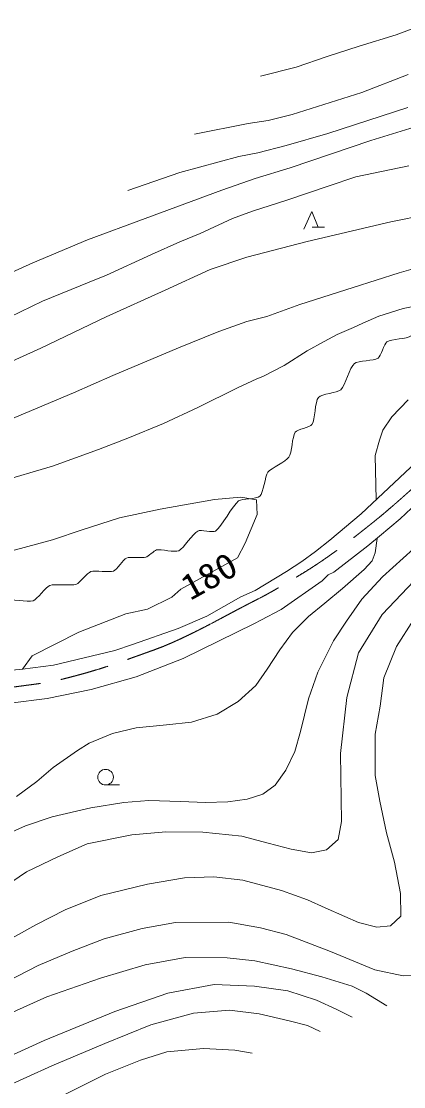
# Model space of a CAD drawing. Units: millimetres, scale not verified. Extents: x 40000 to 680000, y 20000 to 380000.
# Drawn here: x 135374 to 162830, y 244362 to 320766 of the extents above; entities that cross this region are included whole.
import ezdxf
from ezdxf.enums import TextEntityAlignment as Align

# ---------------------------------------------------------------- set-up
doc = ezdxf.new("R2010")
doc.units = ezdxf.units.MM
doc.header["$LTSCALE"] = 1000
doc.linetypes.add('CHAIN', pattern=[18.5, 12, -1.5, 3.5, -1.5])
doc.layers.add('M-BMK', color=2, linetype='CHAIN', lineweight=13)
doc.layers.add('M-WORK', color=1, linetype='Continuous', lineweight=13)
doc.styles.add('ＭＳ ゴシック', font='')
doc.styles.get('ＭＳ ゴシック').set_extended_font_data('MS Gothic')

msp = doc.modelspace()

# ---------------------------------------------------------------- linework, layer by layer
at = {"layer": 'M-BMK'}
msp.add_open_spline([(76712, 300291), (77636, 299662), (77868, 299504), (78609, 299001), (79351, 298498), (79778, 298231), (80511, 297715), (81690, 296885), (82320, 296378), (83479, 295520), (84266, 294937), (84722, 294629), (85492, 294025), (86603, 293154), (87160, 292585), (88273, 291716), (89708, 290596), (90538, 290000), (92038, 288967), (93200, 288166), (93859, 287728), (95065, 286997), (96063, 286391), (96646, 286091), (97671, 285530), (98951, 284829), (99675, 284450), (100964, 283765), (102040, 283193), (102645, 282876), (103724, 282308), (104800, 281741), (105391, 281400), (106481, 280859), (108427, 279893), (109547, 279413), (111519, 278499), (113443, 277607), (114514, 277092), (116454, 276232), (117911, 275585), (118713, 275185), (120209, 274631), (121539, 274139), (122318, 273950), (123697, 273616), (124663, 273382), (125215, 273297), (126197, 273144), (127128, 272999), (127652, 272929), (128591, 272856), (129726, 272769), (130366, 272742), (131505, 272774), (133036, 272818), (133895, 272895), (135414, 273103), (136602, 273265), (137278, 273322), (138440, 273616), (140474, 274130), (141597, 274493), (143570, 275206), (144829, 275661), (145548, 275891), (146761, 276458), (148511, 277275), (149452, 277815), (151162, 278715), (152208, 279265), (152813, 279539), (153830, 280141), (155301, 281011), (156137, 281484), (157533, 282470), (158585, 283212), (159150, 283662), (160160, 284460), (161671, 285655), (162143, 286097), (163909, 287664)], degree=3, knots=[0, 0, 0, 0, 1, 1, 1, 2, 2, 2, 3, 3, 3, 4, 4, 4, 5, 5, 5, 6, 6, 6, 7, 7, 7, 8, 8, 8, 9, 9, 9, 10, 10, 10, 11, 11, 11, 12, 12, 12, 13, 13, 13, 14, 14, 14, 15, 15, 15, 16, 16, 16, 17, 17, 17, 18, 18, 18, 19, 19, 19, 20, 20, 20, 21, 21, 21, 22, 22, 22, 23, 23, 23, 24, 24, 24, 25, 25, 25, 26, 26, 26, 27, 27, 27, 27], dxfattribs=at)
at = {"layer": 'M-WORK'}
for p, q in [((162288, 319785), (164866, 320766)), ((159627, 318977), (162288, 319785)), ((157342, 318234), (159627, 318977)), ((155113, 317473), (157342, 318234)), ((152544, 316830), (155113, 317473)), ((159819, 315652), (163159, 316955)), ((157553, 314937), (159819, 315652)), ((154810, 314093), (157553, 314937)), ((153094, 313662), (154810, 314093)), ((163114, 314590), (157391, 312722)), ((147819, 312661), (151663, 313432)), ((151663, 313432), (153094, 313662)), ((160478, 312211), (164776, 313541)), ((157391, 312722), (154388, 311859)), ((154388, 311859), (152356, 311337)), ((154670, 310268), (160478, 312211)), ((150990, 311068), (146764, 309935)), ((152356, 311337), (150990, 311068)), ((152170, 309495), (154670, 310268)), ((163186, 310394), (159391, 309602)), ((146764, 309935), (143023, 308622)), ((149778, 308668), (152170, 309495)), ((159391, 309602), (157413, 308955)), ((157413, 308955), (154428, 307930)), ((144276, 306636), (149778, 308668)), ((154428, 307930), (151964, 307139)), ((168082, 307658), (161914, 306381)), ((140122, 305089), (144276, 306636)), ((150526, 306617), (148206, 305538)), ((151964, 307139), (150526, 306617)), ((155663, 305859), (156241, 307135)), ((161914, 306381), (155890, 304978)), ((156241, 307135), (156696, 305997)), ((156250, 305997), (157151, 305997)), ((136201, 303453), (140122, 305089)), ((146767, 304945), (144717, 304046)), ((148206, 305538), (146767, 304945)), ((155890, 304978), (151574, 303845)), ((132299, 301691), (136201, 303453)), ((144717, 304046), (141498, 302571)), ((151574, 303845), (148931, 302964)), ((162511, 302722), (166080, 303741)), ((141498, 302571), (140240, 302050)), ((148931, 302964), (145694, 301490)), ((159208, 301667), (162511, 302722)), ((140240, 302050), (136895, 300701)), ((145694, 301490), (141468, 299584)), ((155373, 300447), (159208, 301667)), ((136895, 300701), (133155, 298903)), ((153006, 299603), (155373, 300447)), ((162800, 300176), (164097, 300433)), ((141468, 299584), (136775, 297336)), ((151575, 299236), (153006, 299603)), ((159897, 299122), (161053, 299611)), ((161053, 299611), (162800, 300176)), ((149556, 298520), (151575, 299236)), ((158047, 298313), (159229, 298814)), ((159229, 298814), (159897, 299122)), ((146657, 297355), (149556, 298520)), ((157110, 297799), (158047, 298313)), ((136775, 297336), (132405, 295358)), ((141951, 295373), (146657, 297355)), ((155902, 297144), (157110, 297799)), ((154245, 296078), (155902, 297144)), ((152717, 295295), (154245, 296078)), ((139134, 294116), (141951, 295373)), ((150906, 294473), (152280, 295115)), ((152280, 295115), (152717, 295295)), ((148041, 293060), (150906, 294473)), ((135657, 292667), (139134, 294116)), ((163150, 293621), (161976, 292410)), ((130399, 290483), (135657, 292667)), ((145588, 291917), (148041, 293060)), ((143019, 290876), (145588, 291917)), ((161976, 292410), (161324, 291456)), ((161324, 291456), (161086, 290722)), ((140925, 290054), (143019, 290876)), ((161086, 290722), (160792, 289639)), ((137624, 288860), (140925, 290054)), ((160792, 289639), (160841, 286448)), ((164637, 290016), (162151, 287668)), ((132962, 287511), (137624, 288860)), ((162151, 287668), (159765, 285447)), ((149241, 286473), (151129, 286649)), ((151129, 286649), (152262, 286448)), ((142418, 285164), (145338, 285768)), ((145338, 285768), (149241, 286473)), ((152262, 286448), (152312, 285391)), ((162565, 285086), (163799, 286242)), ((139749, 284308), (142418, 285164)), ((152312, 285391), (151456, 283351)), ((159765, 285447), (157525, 283568)), ((161088, 283853), (162565, 285086)), ((137609, 283578), (139749, 284308)), ((133783, 282546), (137609, 283578)), ((157525, 283568), (156488, 282733)), ((160244, 283149), (161088, 283853)), ((160779, 282637), (160935, 283682)), ((160935, 283682), (160959, 283745)), ((162796, 282270), (164283, 283609)), ((151456, 283351), (150902, 282294)), ((156488, 282733), (155506, 282035)), ((157804, 281255), (160244, 283149)), ((150902, 282294), (146824, 280053)), ((155506, 282035), (154423, 281301)), ((159999, 281462), (160568, 282077)), ((160568, 282077), (160779, 282637)), ((161310, 280921), (162796, 282270)), ((154423, 281301), (152168, 279946)), ((157398, 281073), (157804, 281255)), ((158440, 280086), (159999, 281462)), ((154035, 278574), (156966, 280642)), ((156966, 280642), (157398, 281073)), ((159833, 279334), (161310, 280921)), ((161271, 278219), (163587, 280635)), ((146824, 280053), (146194, 279474)), ((152168, 279946), (151126, 279500)), ((157155, 279049), (158440, 280086)), ((146194, 279474), (144432, 278618)), ((151126, 279500), (148693, 278095)), ((155990, 278086), (157155, 279049)), ((158732, 277756), (159833, 279334)), ((142871, 278266), (139498, 276957)), ((144432, 278618), (142871, 278266)), ((152578, 277819), (154035, 278574)), ((159584, 275474), (161271, 278219)), ((148693, 278095), (146637, 277223)), ((147004, 275067), (152111, 277585)), ((152111, 277585), (152578, 277819)), ((154852, 276930), (155990, 278086)), ((157796, 276334), (158732, 277756)), ((162305, 275920), (163526, 277834)), ((139498, 276957), (136149, 275270)), ((146637, 277223), (143362, 276067)), ((153935, 275691), (154852, 276930)), ((143362, 276067), (142096, 275654)), ((156672, 274100), (157796, 276334)), ((161406, 273672), (162305, 275920)), ((136149, 275270), (135466, 274311)), ((142096, 275654), (137694, 274586)), ((143623, 273754), (147004, 275067)), ((153017, 274297), (153935, 275691)), ((158754, 272277), (159584, 275474)), ((135466, 274311), (133044, 274085)), ((137694, 274586), (135466, 274311)), ((152201, 273141), (153017, 274297)), ((140386, 272837), (143623, 273754)), ((155984, 272183), (156672, 274100)), ((161136, 271655), (161406, 273672)), ((137221, 272208), (140386, 272837)), ((150944, 271975), (152201, 273141)), ((134579, 271859), (137221, 272208)), ((155415, 269843), (155984, 272183)), ((158300, 268249), (158754, 272277)), ((149443, 271067), (150944, 271975)), ((160777, 269639), (161136, 271655)), ((145793, 270313), (147595, 270503)), ((147595, 270503), (149443, 271067)), ((141933, 269691), (143630, 270097)), ((143630, 270097), (145793, 270313)), ((155012, 268403), (155415, 269843)), ((139403, 268465), (140242, 268996)), ((140242, 268996), (141933, 269691)), ((160790, 266684), (160777, 269639)), ((137666, 267259), (139403, 268465)), ((154360, 267063), (155012, 268403)), ((158361, 263371), (158300, 268249)), ((136487, 266237), (137666, 267259)), ((153608, 265981), (154360, 267063)), ((161124, 264848), (160790, 266684)), ((135032, 265175), (136487, 266237)), ((141425, 266000), (142414, 266000)), ((152718, 265348), (153608, 265981)), ((151580, 264990), (152718, 265348)), ((137589, 263724), (140369, 264366)), ((140369, 264366), (142736, 264742)), ((142736, 264742), (144525, 264898)), ((144525, 264898), (146810, 264806)), ((146810, 264806), (148589, 264742)), ((148589, 264742), (150195, 264779)), ((150195, 264779), (151580, 264990)), ((161586, 262574), (161124, 264848)), ((135680, 263081), (137589, 263724)), ((133433, 262063), (135680, 263081)), ((158129, 262086), (158361, 263371)), ((140108, 261778), (143307, 262420)), ((143307, 262420), (145760, 262651)), ((145760, 262651), (148406, 262626)), ((148406, 262626), (151219, 262317)), ((151219, 262317), (153107, 261816)), ((157295, 261341), (158129, 262086)), ((162164, 260455), (161586, 262574)), ((138002, 260853), (140108, 261778)), ((153107, 261816), (154738, 261405)), ((154738, 261405), (156216, 261123)), ((156216, 261123), (157295, 261341)), ((135741, 259761), (138002, 260853)), ((162588, 258220), (162164, 260455)), ((132671, 257706), (135741, 259761)), ((144438, 258875), (147097, 259337)), ((147097, 259337), (149204, 259414)), ((149204, 259414), (151272, 259170)), ((151272, 259170), (154059, 258425)), ((141086, 258078), (144438, 258875)), ((154059, 258425), (155921, 257770)), ((138517, 257051), (141086, 258078)), ((155921, 257770), (157193, 257192)), ((162626, 256601), (162588, 258220)), ((136423, 255972), (138517, 257051)), ((157193, 257192), (158606, 256576)), ((133199, 254174), (136423, 255972)), ((146438, 256141), (144046, 255713)), ((150264, 256167), (146438, 256141)), ((152555, 255764), (150264, 256167)), ((158606, 256576), (159582, 256139)), ((159582, 256139), (160905, 255805)), ((161881, 255895), (162626, 256601)), ((144046, 255713), (141327, 254958)), ((154393, 255285), (152555, 255764)), ((157565, 254052), (154393, 255285)), ((160905, 255805), (161881, 255895)), ((141327, 254958), (139036, 254077)), ((139036, 254077), (136594, 253045)), ((160763, 252743), (157565, 254052)), ((136594, 253045), (132893, 251157)), ((141064, 252156), (144265, 253091)), ((144265, 253091), (147142, 253631)), ((147142, 253631), (150146, 253613)), ((150146, 253613), (152142, 253379)), ((152142, 253379), (154785, 252804)), ((137216, 250808), (141064, 252156)), ((154785, 252804), (156961, 252246)), ((156961, 252246), (159119, 251581)), ((162802, 252315), (160763, 252743)), ((164363, 252415), (162802, 252315)), ((145895, 251075), (149222, 251692)), ((149222, 251692), (152125, 251576)), ((152125, 251576), (154501, 251242)), ((159119, 251581), (160126, 251077)), ((134069, 249405), (137216, 250808)), ((142081, 249765), (145895, 251075)), ((154501, 251242), (156569, 250562)), ((160126, 251077), (161618, 250160)), ((147743, 249641), (150330, 249861)), ((150330, 249861), (152450, 249586)), ((156569, 250562), (158034, 249907)), ((158034, 249907), (159126, 249341)), ((137023, 247680), (142081, 249765)), ((144679, 248806), (147743, 249641)), ((152450, 249586), (154615, 249090)), ((154615, 249090), (155927, 248751)), ((141376, 247448), (144679, 248806)), ((155927, 248751), (156835, 248320)), ((133527, 246083), (137023, 247680)), ((137577, 245852), (141376, 247448)), ((143930, 246266), (145831, 246857)), ((145831, 246857), (148464, 247101)), ((148464, 247101), (150699, 246973)), ((150699, 246973), (151958, 246767)), ((141425, 245264), (143930, 246266)), ((133981, 244237), (137577, 245852)), ((136547, 242832), (141425, 245264))]:
    msp.add_line(p, q, dxfattribs=at)
msp.add_circle((141425, 266560), 560, dxfattribs=at)
msp.add_open_spline([(128956, 274402), (128914, 274704), (129127, 275636), (129296, 275890), (129418, 276071), (130123, 276218), (130273, 276378), (130478, 276598), (130746, 277526), (130992, 277701), (131288, 277911), (132425, 277979), (132752, 278137), (133081, 278297), (133853, 279146), (134203, 279255), (134588, 279375), (135836, 279091), (136220, 279216), (136529, 279317), (137123, 280193), (137427, 280308), (137783, 280443), (138968, 280275), (139328, 280398), (139590, 280487), (140108, 281218), (140369, 281310), (140676, 281418), (141695, 281221), (142000, 281336), (142246, 281429), (142683, 282170), (142925, 282273), (143180, 282383), (144044, 282253), (144312, 282325), (144492, 282373), (144900, 282815), (145083, 282851), (145395, 282914), (146386, 282667), (146675, 282800), (147032, 282964), (147691, 284028), (148037, 284213), (148264, 284334), (149114, 284061), (149321, 284213), (149760, 284535), (150550, 286035), (150978, 286371), (151222, 286563), (152272, 286488), (152494, 286705), (152755, 286959), (152867, 288135), (153085, 288426), (153306, 288722), (154379, 289199), (154588, 289505), (154795, 289809), (154825, 290989), (155037, 291290), (155191, 291508), (156097, 291634), (156245, 291856), (156466, 292187), (156452, 293488), (156707, 293795), (156924, 294056), (158065, 294115), (158313, 294347), (158621, 294637), (158966, 295950), (159289, 296223), (159554, 296447), (160695, 296416), (160984, 296608), (161207, 296756), (161405, 297629), (161627, 297777), (161923, 297976), (163067, 297998), (163361, 298201), (163658, 298407), (164063, 299532), (164388, 299691), (164758, 299871), (166070, 299534), (166445, 299704), (166789, 299861), (167299, 301002), (167638, 301168), (167920, 301306), (168915, 300933), (169205, 301052), (169532, 301188), (170116, 302177), (170438, 302324), (170714, 302450), (171664, 302224), (171954, 302311), (172277, 302408), (173054, 303123), (173380, 303210), (173668, 303288), (174581, 303018), (174870, 303095), (175190, 303180), (175946, 303909), (176270, 303981), (176617, 304058), (177697, 303712), (178042, 303801), (178357, 303883), (179025, 304698), (179340, 304777), (179614, 304847), (180446, 304439), (180727, 304482), (181007, 304525), (181678, 305146), (181960, 305176), (182265, 305207), (183131, 304751), (183437, 304765), (183698, 304776), (184371, 305281), (184632, 305291), (184883, 305301), (185563, 304830), (185813, 304854), (186127, 304886), (186914, 305510), (187226, 305548), (187484, 305579), (188212, 305171), (188472, 305176), (188770, 305181), (189602, 305627), (189898, 305599), (190223, 305569), (191049, 304914), (191375, 304906), (191808, 304895), (193023, 305529), (193456, 305510), (193874, 305491), (194978, 304758), (195395, 304726), (195748, 304699), (196738, 305254), (197091, 305227), (197464, 305199), (198430, 304526), (198799, 304469), (199111, 304421), (200045, 304789), (200354, 304726), (200734, 304648), (201685, 303896), (202062, 303801), (202401, 303716), (203474, 303953), (203809, 303853), (204160, 303748), (204974, 302930), (205324, 302825), (205751, 302698), (207124, 302873), (207547, 302735), (207906, 302618), (208701, 301718), (209062, 301605), (209486, 301472), (210859, 301695), (211284, 301566), (211611, 301468), (212304, 300613), (212633, 300526), (213095, 300404), (214559, 300695), (215022, 300577), (215320, 300502), (215925, 299708), (216217, 299614), (216668, 299469), (218126, 299571), (218580, 299434), (218895, 299339), (219612, 298583), (219929, 298496), (220115, 298445), (220510, 298485), (220900, 298522)], degree=3, knots=[0, 0, 0, 0, 1, 1, 1, 2, 2, 2, 3, 3, 3, 4, 4, 4, 5, 5, 5, 6, 6, 6, 7, 7, 7, 8, 8, 8, 9, 9, 9, 10, 10, 10, 11, 11, 11, 12, 12, 12, 13, 13, 13, 14, 14, 14, 15, 15, 15, 16, 16, 16, 17, 17, 17, 18, 18, 18, 19, 19, 19, 20, 20, 20, 21, 21, 21, 22, 22, 22, 23, 23, 23, 24, 24, 24, 25, 25, 25, 26, 26, 26, 27, 27, 27, 28, 28, 28, 29, 29, 29, 30, 30, 30, 31, 31, 31, 32, 32, 32, 33, 33, 33, 34, 34, 34, 35, 35, 35, 36, 36, 36, 37, 37, 37, 38, 38, 38, 39, 39, 39, 40, 40, 40, 41, 41, 41, 42, 42, 42, 43, 43, 43, 44, 44, 44, 45, 45, 45, 46, 46, 46, 47, 47, 47, 48, 48, 48, 49, 49, 49, 50, 50, 50, 51, 51, 51, 52, 52, 52, 53, 53, 53, 54, 54, 54, 55, 55, 55, 56, 56, 56, 57, 57, 57, 58, 58, 58, 59, 59, 59, 60, 60, 60, 61, 61, 61, 62, 62, 62, 63, 63, 63, 64, 64, 64, 65, 65, 65, 65], dxfattribs=at)

# ---------------------------------------------------------------- texts
at = {"layer": 'M-WORK', "style": 'ＭＳ ゴシック', "width": 1.1}
msp.add_text('180', height=1833, rotation=29.112, dxfattribs=at).set_placement((147767, 278712), align=Align.BOTTOM_LEFT)

doc.saveas('drawing.dxf')
